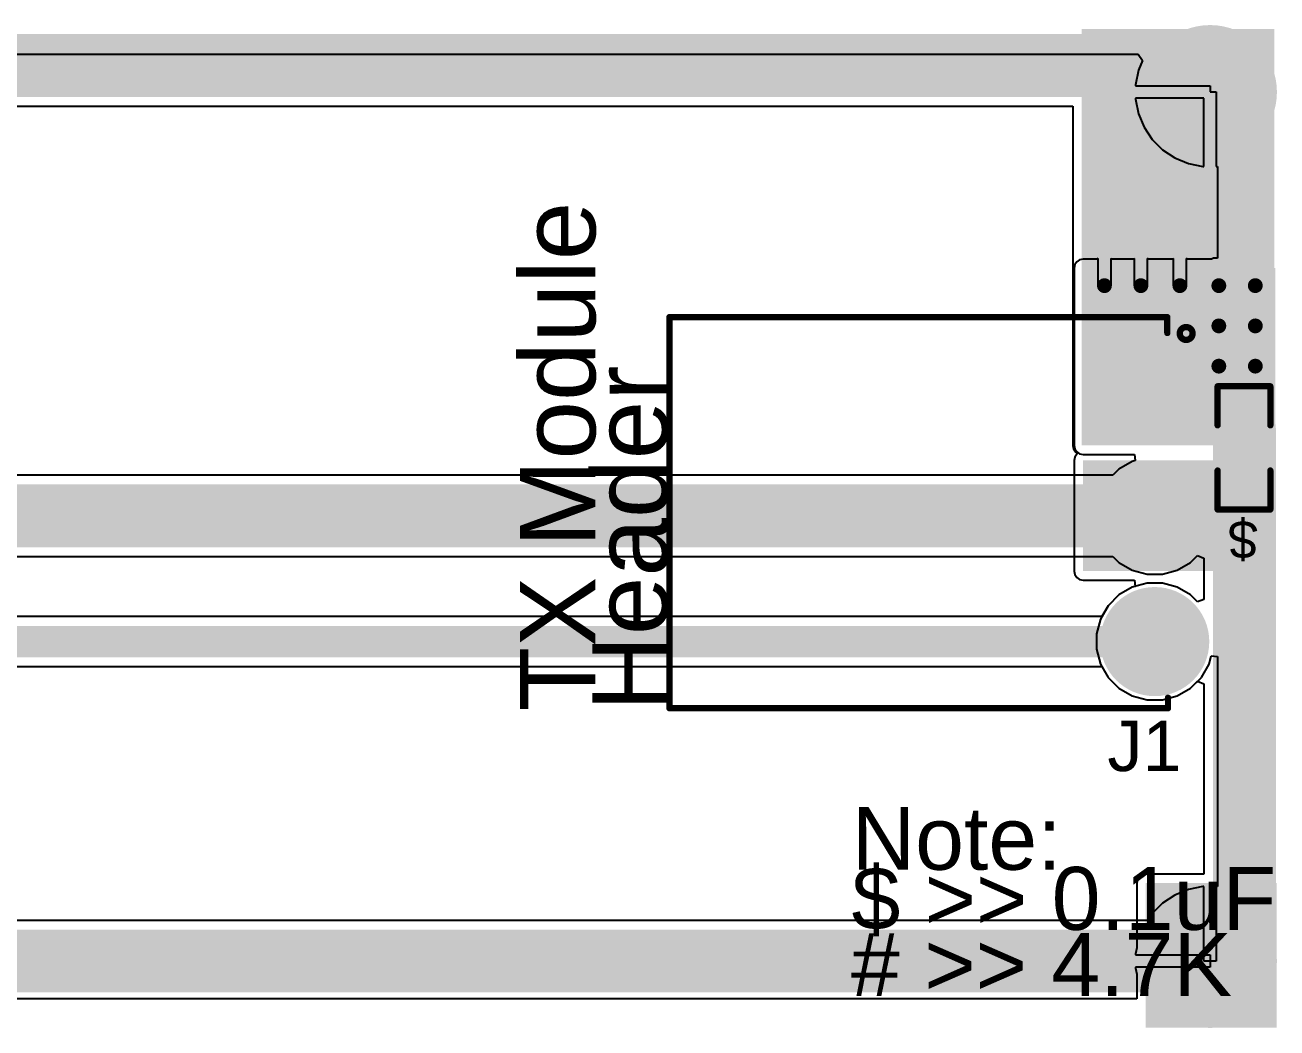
# Model space of a CAD drawing. Header units: millimetres. Extents: x -0.2 to 56.7, y -0.4 to 21.4.
# Drawn here: x 31.46 to 56.75, y -0.41 to 19.84 of the extents above; entities that cross this region are included whole.
import ezdxf

# ---------------------------------------------------------------- set-up
doc = ezdxf.new("R2010")
doc.units = ezdxf.units.MM
for name, color, linetype in [('BottomLayer', 5, 'Continuous'), ('BottomSolder', 6, 'Continuous'), ('MultiLayer', 9, 'Continuous'), ('PadHoleLayer', 156, 'Continuous'), ('TopLayer', 1, 'Continuous'), ('TopOverlay', 2, 'Continuous'), ('TopPaste', 8, 'Continuous'), ('TopSolder', 216, 'Continuous'), ('ViaHoleLayer', 16, 'Continuous')]:
    doc.layers.add(name, color=color, linetype=linetype)
doc.styles.add('Arial', font='', dxfattribs={"height": 0.2})
doc.styles.get('Arial').set_extended_font_data('Arial')

# ---------------------------------------------------------------- blocks, each defined once
blk = doc.blocks.new('DW254W_11_03_85_16')
at = {"layer": 'BottomLayer'}
h = blk.add_hatch(color=5, dxfattribs=at)
edge = h.paths.add_edge_path()
edge.add_arc((0, 0), 1, 0, 360)
h = blk.add_hatch(color=5, dxfattribs=at)
edge = h.paths.add_edge_path()
edge.add_arc((2.54, 0), 1, 0, 360)
h = blk.add_hatch(color=5, dxfattribs=at)
edge = h.paths.add_edge_path()
edge.add_arc((5.08, 0), 1, 0, 360)
at = {"layer": 'BottomSolder'}
h = blk.add_hatch(color=6, dxfattribs=at)
edge = h.paths.add_edge_path()
edge.add_arc((0, 0), 1.102, 0, 360)
h = blk.add_hatch(color=6, dxfattribs=at)
edge = h.paths.add_edge_path()
edge.add_arc((2.54, 0), 1.102, 0, 360)
h = blk.add_hatch(color=6, dxfattribs=at)
edge = h.paths.add_edge_path()
edge.add_arc((5.08, 0), 1.102, 0, 360)
at = {"layer": 'MultiLayer'}
h = blk.add_hatch(color=9, dxfattribs=at)
edge = h.paths.add_edge_path()
edge.add_arc((0, 0), 1, 0, 360)
h = blk.add_hatch(color=9, dxfattribs=at)
edge = h.paths.add_edge_path()
edge.add_arc((2.54, 0), 1, 0, 360)
h = blk.add_hatch(color=9, dxfattribs=at)
edge = h.paths.add_edge_path()
edge.add_arc((5.08, 0), 1, 0, 360)
at = {"layer": 'PadHoleLayer'}
h = blk.add_hatch(color=156, dxfattribs=at)
edge = h.paths.add_edge_path()
edge.add_arc((0, 0), 0.51, 0, 360)
h = blk.add_hatch(color=156, dxfattribs=at)
edge = h.paths.add_edge_path()
edge.add_arc((2.54, 0), 0.51, 0, 360)
h = blk.add_hatch(color=156, dxfattribs=at)
edge = h.paths.add_edge_path()
edge.add_arc((5.08, 0), 0.51, 0, 360)
at = {"layer": 'TopLayer'}
h = blk.add_hatch(color=1, dxfattribs=at)
edge = h.paths.add_edge_path()
edge.add_arc((0, 0), 1, 0, 360)
h = blk.add_hatch(color=1, dxfattribs=at)
edge = h.paths.add_edge_path()
edge.add_arc((2.54, 0), 1, 0, 360)
h = blk.add_hatch(color=1, dxfattribs=at)
edge = h.paths.add_edge_path()
edge.add_arc((5.08, 0), 1, 0, 360)
at = {"layer": 'TopSolder'}
h = blk.add_hatch(color=216, dxfattribs=at)
edge = h.paths.add_edge_path()
edge.add_arc((0, 0), 1.102, 0, 360)
h = blk.add_hatch(color=216, dxfattribs=at)
edge = h.paths.add_edge_path()
edge.add_arc((2.54, 0), 1.102, 0, 360)
h = blk.add_hatch(color=216, dxfattribs=at)
edge = h.paths.add_edge_path()
edge.add_arc((5.08, 0), 1.102, 0, 360)
at = {"layer": 'TopOverlay'}
for points, const_width in [([(-1.013, 0.635, 1), (-1.273, 0.635, 1)], 0.127), ([(-1.304, 0.635, 1), (-1.241, 0.635, 1)], 0.0635), ([(-1.045, 0.635, 1), (-0.982, 0.635, 1)], 0.0635), ([(-1.505, 0.254, 1), (-1.441, 0.254, 1)], 0.0635), ([(-1.505, 0.254, 1), (-1.441, 0.254, 1)], 0.0635), ([(-1.184, 0.254, 1), (-1.121, 0.254, 1)], 0.0635), ([(6.182, 0.268, 1), (6.246, 0.268, 1)], 0.0635), ([(6.394, 0.268, 1), (6.458, 0.268, 1)], 0.0635), ([(6.394, 0.268, 1), (6.458, 0.268, 1)], 0.0635), ([(-1.505, -9.804, 1), (-1.441, -9.804, 1)], 0.0635), ([(-1.505, -9.804, 1), (-1.441, -9.804, 1)], 0.0635), ([(6.394, -9.804, 1), (6.458, -9.804, 1)], 0.0635), ([(6.394, -9.804, 1), (6.458, -9.804, 1)], 0.0635)]:
    blk.add_lwpolyline(points, format="xyb", close=True, dxfattribs=dict(at, const_width=const_width))
at = {"layer": 'TopOverlay', "const_width": 0.127}
for points in [[(-1.153, 0.254), (-1.473, 0.254)], [(-1.473, -9.804), (-1.473, 0.254)], [(6.426, 0.268), (6.214, 0.268)], [(6.426, -9.804), (6.426, 0.268)], [(6.426, -9.804), (-1.473, -9.804)]]:
    blk.add_lwpolyline(points, dxfattribs=at)
blk = doc.blocks.new('C__0603_17')
at = {"layer": 'TopLayer'}
for points in [[(-0.381, 0.445), (-0.381, -0.445), (-1.143, -0.445), (-1.143, 0.445)], [(1.143, 0.445), (1.143, -0.445), (0.381, -0.445), (0.381, 0.445)]]:
    blk.add_hatch(color=1, dxfattribs=at).paths.add_polyline_path(points)
at = {"layer": 'TopPaste'}
for points in [[(-0.381, 0.445), (-0.381, -0.445), (-1.143, -0.445), (-1.143, 0.445)], [(1.143, 0.445), (1.143, -0.445), (0.381, -0.445), (0.381, 0.445)]]:
    blk.add_hatch(color=8, dxfattribs=at).paths.add_polyline_path(points)
at = {"layer": 'TopSolder'}
for points in [[(-0.321, 0.504), (-0.321, -0.504), (-1.203, -0.504), (-1.203, 0.504)], [(1.203, 0.504), (1.203, -0.504), (0.321, -0.504), (0.321, 0.504)]]:
    blk.add_hatch(color=216, dxfattribs=at).paths.add_polyline_path(points)
at = {"layer": 'TopOverlay', "const_width": 0.127}
for points in [[(-1.245, 0.533), (-1.245, -0.533)], [(-1.245, 0.533), (-0.457, 0.533)], [(0.457, 0.533), (1.245, 0.533)], [(1.245, 0.533), (1.245, -0.533)], [(-1.245, -0.533), (-0.457, -0.533)], [(0.457, -0.533), (1.245, -0.533)]]:
    blk.add_lwpolyline(points, dxfattribs=at)
at = {"layer": 'TopOverlay', "const_width": 0.0635}
for points in [[(-1.276, 0.533, 1), (-1.213, 0.533, 1)], [(-1.276, 0.533, 1), (-1.213, 0.533, 1)], [(-0.489, 0.533, 1), (-0.425, 0.533, 1)], [(0.425, 0.533, 1), (0.489, 0.533, 1)], [(1.213, 0.533, 1), (1.276, 0.533, 1)], [(1.213, 0.533, 1), (1.276, 0.533, 1)], [(-1.276, -0.533, 1), (-1.213, -0.533, 1)], [(-1.276, -0.533, 1), (-1.213, -0.533, 1)], [(-0.489, -0.533, 1), (-0.425, -0.533, 1)], [(0.425, -0.533, 1), (0.489, -0.533, 1)], [(1.213, -0.533, 1), (1.276, -0.533, 1)], [(1.213, -0.533, 1), (1.276, -0.533, 1)]]:
    blk.add_lwpolyline(points, format="xyb", close=True, dxfattribs=at)

msp = doc.modelspace()

# ---------------------------------------------------------------- hatches: boundary and pattern name
at = {"layer": 'BottomLayer'}
h = msp.add_hatch(color=5, dxfattribs=at)
edge = h.paths.add_edge_path()
edge.add_arc((55.397, 18.491), 1.25, 0, 360)
for points in [[(56.718, 11.354), (56.718, 14.935), (52.832, 14.935), (52.832, 11.354)], [(56.744, -0.406), (56.744, 2.515), (54.098, 2.515), (54.098, -0.406)]]:
    msp.add_hatch(color=5, dxfattribs=at).paths.add_polyline_path(points)
h = msp.add_hatch(color=5, dxfattribs=at)
edge = h.paths.add_edge_path()
edge.add_arc((53.264, 14.58), 0.3, 0, 360)
h = msp.add_hatch(color=5, dxfattribs=at)
edge = h.paths.add_edge_path()
edge.add_arc((54, 14.58), 0.3, 0, 360)
h = msp.add_hatch(color=5, dxfattribs=at)
edge = h.paths.add_edge_path()
edge.add_arc((54.788, 14.58), 0.3, 0, 360)
h = msp.add_hatch(color=5, dxfattribs=at)
edge = h.paths.add_edge_path()
edge.add_arc((55.575, 14.58), 0.3, 0, 360)
h = msp.add_hatch(color=5, dxfattribs=at)
edge = h.paths.add_edge_path()
edge.add_arc((56.312, 14.58), 0.3, 0, 360)
h = msp.add_hatch(color=5, dxfattribs=at)
edge = h.paths.add_edge_path()
edge.add_arc((55.575, 13.767), 0.3, 0, 360)
h = msp.add_hatch(color=5, dxfattribs=at)
edge = h.paths.add_edge_path()
edge.add_arc((56.312, 13.767), 0.3, 0, 360)
h = msp.add_hatch(color=5, dxfattribs=at)
edge = h.paths.add_edge_path()
edge.add_arc((55.575, 12.954), 0.3, 0, 360)
h = msp.add_hatch(color=5, dxfattribs=at)
edge = h.paths.add_edge_path()
edge.add_arc((56.312, 12.954), 0.3, 0, 360)
h = msp.add_hatch(color=5, dxfattribs=at)
edge = h.paths.add_edge_path()
edge.add_arc((55.397, 0.94), 1.25, 0, 360)
at = {"layer": 'BottomSolder'}
h = msp.add_hatch(color=6, dxfattribs=at)
edge = h.paths.add_edge_path()
edge.add_arc((55.397, 18.491), 1.352, 0, 360)
h = msp.add_hatch(color=6, dxfattribs=at)
edge = h.paths.add_edge_path()
edge.add_arc((53.264, 14.58), 0.402, 0, 360)
h = msp.add_hatch(color=6, dxfattribs=at)
edge = h.paths.add_edge_path()
edge.add_arc((54, 14.58), 0.402, 0, 360)
h = msp.add_hatch(color=6, dxfattribs=at)
edge = h.paths.add_edge_path()
edge.add_arc((54.788, 14.58), 0.402, 0, 360)
h = msp.add_hatch(color=6, dxfattribs=at)
edge = h.paths.add_edge_path()
edge.add_arc((55.575, 14.58), 0.402, 0, 360)
h = msp.add_hatch(color=6, dxfattribs=at)
edge = h.paths.add_edge_path()
edge.add_arc((56.312, 14.58), 0.402, 0, 360)
h = msp.add_hatch(color=6, dxfattribs=at)
edge = h.paths.add_edge_path()
edge.add_arc((55.575, 13.767), 0.402, 0, 360)
h = msp.add_hatch(color=6, dxfattribs=at)
edge = h.paths.add_edge_path()
edge.add_arc((56.312, 13.767), 0.402, 0, 360)
h = msp.add_hatch(color=6, dxfattribs=at)
edge = h.paths.add_edge_path()
edge.add_arc((55.575, 12.954), 0.402, 0, 360)
h = msp.add_hatch(color=6, dxfattribs=at)
edge = h.paths.add_edge_path()
edge.add_arc((56.312, 12.954), 0.402, 0, 360)
h = msp.add_hatch(color=6, dxfattribs=at)
edge = h.paths.add_edge_path()
edge.add_arc((55.397, 0.94), 1.352, 0, 360)
at = {"layer": 'MultiLayer'}
h = msp.add_hatch(color=9, dxfattribs=at)
edge = h.paths.add_edge_path()
edge.add_arc((55.397, 18.491), 1.25, 0, 360)
h = msp.add_hatch(color=9, dxfattribs=at)
edge = h.paths.add_edge_path()
edge.add_arc((55.397, 0.94), 1.25, 0, 360)
at = {"layer": 'PadHoleLayer'}
h = msp.add_hatch(color=156, dxfattribs=at)
edge = h.paths.add_edge_path()
edge.add_arc((55.397, 18.491), 1, 0, 360)
h = msp.add_hatch(color=156, dxfattribs=at)
edge = h.paths.add_edge_path()
edge.add_arc((55.397, 0.94), 1, 0, 360)
at = {"layer": 'TopLayer'}
for points in [[(56.693, 11.354), (56.693, 19.761), (52.807, 19.761), (52.807, 11.354)], [(56.693, 8.814), (56.693, 11.049), (52.832, 11.049), (52.832, 8.814)]]:
    msp.add_hatch(color=1, dxfattribs=at).paths.add_polyline_path(points)
h = msp.add_hatch(color=1, dxfattribs=at)
edge = h.paths.add_edge_path()
edge.add_arc((55.397, 18.491), 1.25, 0, 360)
h = msp.add_hatch(color=1, dxfattribs=at)
edge = h.paths.add_edge_path()
edge.add_arc((53.264, 14.58), 0.3, 0, 360)
h = msp.add_hatch(color=1, dxfattribs=at)
edge = h.paths.add_edge_path()
edge.add_arc((54, 14.58), 0.3, 0, 360)
h = msp.add_hatch(color=1, dxfattribs=at)
edge = h.paths.add_edge_path()
edge.add_arc((54.788, 14.58), 0.3, 0, 360)
h = msp.add_hatch(color=1, dxfattribs=at)
edge = h.paths.add_edge_path()
edge.add_arc((55.575, 14.58), 0.3, 0, 360)
h = msp.add_hatch(color=1, dxfattribs=at)
edge = h.paths.add_edge_path()
edge.add_arc((56.312, 14.58), 0.3, 0, 360)
h = msp.add_hatch(color=1, dxfattribs=at)
edge = h.paths.add_edge_path()
edge.add_arc((55.575, 13.767), 0.3, 0, 360)
h = msp.add_hatch(color=1, dxfattribs=at)
edge = h.paths.add_edge_path()
edge.add_arc((56.312, 13.767), 0.3, 0, 360)
h = msp.add_hatch(color=1, dxfattribs=at)
edge = h.paths.add_edge_path()
edge.add_arc((55.575, 12.954), 0.3, 0, 360)
h = msp.add_hatch(color=1, dxfattribs=at)
edge = h.paths.add_edge_path()
edge.add_arc((56.312, 12.954), 0.3, 0, 360)
h = msp.add_hatch(color=1, dxfattribs=at)
edge = h.paths.add_edge_path()
edge.add_arc((55.397, 0.94), 1.25, 0, 360)
at = {"layer": 'TopSolder'}
h = msp.add_hatch(color=216, dxfattribs=at)
edge = h.paths.add_edge_path()
edge.add_arc((55.397, 18.491), 1.352, 0, 360)
h = msp.add_hatch(color=216, dxfattribs=at)
edge = h.paths.add_edge_path()
edge.add_arc((53.264, 14.58), 0.402, 0, 360)
h = msp.add_hatch(color=216, dxfattribs=at)
edge = h.paths.add_edge_path()
edge.add_arc((54, 14.58), 0.402, 0, 360)
h = msp.add_hatch(color=216, dxfattribs=at)
edge = h.paths.add_edge_path()
edge.add_arc((54.788, 14.58), 0.402, 0, 360)
h = msp.add_hatch(color=216, dxfattribs=at)
edge = h.paths.add_edge_path()
edge.add_arc((55.575, 14.58), 0.402, 0, 360)
h = msp.add_hatch(color=216, dxfattribs=at)
edge = h.paths.add_edge_path()
edge.add_arc((56.312, 14.58), 0.402, 0, 360)
h = msp.add_hatch(color=216, dxfattribs=at)
edge = h.paths.add_edge_path()
edge.add_arc((55.575, 13.767), 0.402, 0, 360)
h = msp.add_hatch(color=216, dxfattribs=at)
edge = h.paths.add_edge_path()
edge.add_arc((56.312, 13.767), 0.402, 0, 360)
h = msp.add_hatch(color=216, dxfattribs=at)
edge = h.paths.add_edge_path()
edge.add_arc((55.575, 12.954), 0.402, 0, 360)
h = msp.add_hatch(color=216, dxfattribs=at)
edge = h.paths.add_edge_path()
edge.add_arc((56.312, 12.954), 0.402, 0, 360)
h = msp.add_hatch(color=216, dxfattribs=at)
edge = h.paths.add_edge_path()
edge.add_arc((55.397, 0.94), 1.352, 0, 360)
at = {"layer": 'ViaHoleLayer'}
h = msp.add_hatch(color=16, dxfattribs=at)
edge = h.paths.add_edge_path()
edge.add_arc((53.264, 14.58), 0.15, 0, 360)
h = msp.add_hatch(color=16, dxfattribs=at)
edge = h.paths.add_edge_path()
edge.add_arc((54, 14.58), 0.15, 0, 360)
h = msp.add_hatch(color=16, dxfattribs=at)
edge = h.paths.add_edge_path()
edge.add_arc((54.788, 14.58), 0.15, 0, 360)
h = msp.add_hatch(color=16, dxfattribs=at)
edge = h.paths.add_edge_path()
edge.add_arc((55.575, 14.58), 0.15, 0, 360)
h = msp.add_hatch(color=16, dxfattribs=at)
edge = h.paths.add_edge_path()
edge.add_arc((56.312, 14.58), 0.15, 0, 360)
h = msp.add_hatch(color=16, dxfattribs=at)
edge = h.paths.add_edge_path()
edge.add_arc((55.575, 13.767), 0.15, 0, 360)
h = msp.add_hatch(color=16, dxfattribs=at)
edge = h.paths.add_edge_path()
edge.add_arc((56.312, 13.767), 0.15, 0, 360)
h = msp.add_hatch(color=16, dxfattribs=at)
edge = h.paths.add_edge_path()
edge.add_arc((55.575, 12.954), 0.15, 0, 360)
h = msp.add_hatch(color=16, dxfattribs=at)
edge = h.paths.add_edge_path()
edge.add_arc((56.312, 12.954), 0.15, 0, 360)

# ---------------------------------------------------------------- linework, layer by layer
at = {"layer": 'BottomLayer'}
for p, q in [((3.899, 19.253), (53.948, 19.253)), ((53.948, 19.253), (54.033, 19.126)), ((54.033, 19.126), (53.951, 18.93)), ((53.951, 18.93), (53.893, 18.639)), ((53.893, 18.639), (53.893, 18.618)), ((53.893, 18.618), (55.397, 18.618)), ((55.397, 18.618), (55.397, 18.491)), ((55.397, 18.491), (55.524, 18.491)), ((55.524, 18.491), (55.524, 16.987)), ((55.27, 18.364), (53.893, 18.364)), ((53.893, 18.364), (53.893, 18.343)), ((53.893, 18.343), (53.951, 18.052)), ((55.27, 16.987), (55.27, 18.364)), ((53.951, 18.052), (54.065, 17.779)), ((54.065, 17.779), (54.229, 17.532)), ((54.229, 17.532), (54.439, 17.323)), ((54.439, 17.323), (54.685, 17.158)), ((54.685, 17.158), (54.959, 17.045)), ((54.959, 17.045), (55.249, 16.987)), ((55.249, 16.987), (55.27, 16.987)), ((55.524, 16.987), (55.546, 16.987)), ((55.546, 16.987), (55.55, 16.984)), ((55.55, 16.984), (55.55, 15.134)), ((52.665, 15.005), (52.651, 14.935)), ((52.651, 14.935), (52.651, 11.354)), ((52.704, 15.063), (52.665, 15.005)), ((52.763, 15.103), (52.704, 15.063)), ((52.832, 15.116), (52.763, 15.103)), ((53.112, 15.116), (52.832, 15.116)), ((53.137, 15.127), (53.112, 15.116)), ((53.137, 14.58), (53.137, 15.127)), ((53.415, 15.116), (53.391, 15.127)), ((53.391, 15.127), (53.391, 14.58)), ((53.849, 15.116), (53.415, 15.116)), ((53.873, 15.127), (53.849, 15.116)), ((53.873, 14.58), (53.873, 15.127)), ((54.152, 15.116), (54.127, 15.127)), ((54.127, 15.127), (54.127, 14.58)), ((54.636, 15.116), (54.152, 15.116)), ((54.661, 15.127), (54.636, 15.116)), ((54.661, 14.58), (54.661, 15.127)), ((54.939, 15.116), (54.915, 15.127)), ((54.915, 15.127), (54.915, 14.58)), ((55.424, 15.116), (54.939, 15.116)), ((55.465, 15.134), (55.424, 15.116)), ((55.55, 15.134), (55.465, 15.134)), ((53.391, 14.58), (53.137, 14.58)), ((54.127, 14.58), (53.873, 14.58)), ((54.915, 14.58), (54.661, 14.58)), ((52.651, 11.354), (52.665, 11.284)), ((52.665, 11.284), (52.704, 11.226)), ((52.704, 11.226), (52.763, 11.186)), ((52.763, 11.186), (52.832, 11.173)), ((52.832, 11.173), (53.87, 11.173)), ((53.87, 11.173), (53.887, 11.046)), ((53.825, 11.029), (53.557, 10.874)), ((53.887, 11.046), (53.825, 11.029)), ((53.434, 10.751), (30.591, 10.751)), ((53.557, 10.874), (53.434, 10.751)), ((30.251, 9.112), (53.434, 9.112)), ((53.434, 9.112), (53.557, 8.989)), ((55.003, 8.989), (55.146, 9.132)), ((55.146, 9.132), (55.273, 9.079)), ((53.557, 8.989), (53.825, 8.834)), ((54.734, 8.834), (55.003, 8.989)), ((55.273, 9.079), (55.273, 8.244)), ((53.825, 8.834), (54.125, 8.754)), ((54.125, 8.754), (54.435, 8.754)), ((54.435, 8.754), (54.734, 8.834)), ((53.825, 8.489), (53.557, 8.334)), ((54.125, 8.569), (53.825, 8.489)), ((54.435, 8.569), (54.125, 8.569)), ((54.734, 8.489), (54.435, 8.569)), ((55.003, 8.334), (54.734, 8.489)), ((53.337, 8.115), (53.211, 7.896)), ((53.557, 8.334), (53.337, 8.115)), ((55.146, 8.191), (55.003, 8.334)), ((55.273, 8.244), (55.146, 8.191)), ((53.211, 7.896), (27.247, 7.896)), ((27.247, 6.886), (53.211, 6.886)), ((53.211, 6.886), (53.337, 6.668)), ((53.337, 6.668), (53.557, 6.449)), ((55.003, 6.449), (55.146, 6.592)), ((55.146, 6.592), (55.273, 6.539)), ((53.557, 6.449), (53.825, 6.294)), ((54.734, 6.294), (55.003, 6.449)), ((55.273, 6.539), (55.273, 2.696)), ((53.825, 6.294), (54.125, 6.214)), ((54.125, 6.214), (54.435, 6.214)), ((54.435, 6.214), (54.734, 6.294)), ((53.93, 2.584), (53.916, 2.515)), ((53.969, 2.643), (53.93, 2.584)), ((54.028, 2.682), (53.969, 2.643)), ((54.098, 2.696), (54.028, 2.682)), ((55.273, 2.696), (54.098, 2.696)), ((53.916, 2.515), (53.916, 1.204)), ((53.916, 1.204), (53.893, 1.088)), ((53.893, 1.088), (53.893, 1.067)), ((53.893, 1.067), (55.397, 1.067)), ((55.397, 1.067), (55.397, 0.813)), ((55.397, 0.813), (53.893, 0.813)), ((53.893, 0.813), (53.893, 0.792)), ((53.893, 0.792), (53.916, 0.676)), ((53.916, 0.676), (53.916, 0.178)), ((53.916, 0.178), (26.357, 0.178))]:
    msp.add_line(p, q, dxfattribs=at)
for points, const_width in [([(54.28, 12.471), (54.864, 13.056)], 1.27), ([(54.864, 13.056), (54.991, 13.056)], 1.27), ([(54.28, 12.471), (54.303, 12.471)], 1.27), ([(56.093, 2.486), (56.093, 11.684)], 1.27), ([(30.251, 9.931), (54.28, 9.931)], 1.27), ([(27.247, 7.391), (54.28, 7.391)], 0.635), ([(55.397, 0.94), (55.633, 1.175)], 1.27)]:
    msp.add_lwpolyline(points, dxfattribs=dict(at, const_width=const_width))
for points, const_width in [([(54.546, 13.056, 1), (55.181, 13.056, 1)], 0.635), ([(54.546, 13.056, 1), (55.181, 13.056, 1)], 0.635), ([(54.674, 13.056, 1), (55.309, 13.056, 1)], 0.635), ([(53.962, 12.471, 1), (54.597, 12.471, 1)], 0.635), ([(53.962, 12.471, 1), (54.597, 12.471, 1)], 0.635), ([(53.986, 12.471, 1), (54.621, 12.471, 1)], 0.635), ([(55.775, 11.684, 1), (56.41, 11.684, 1)], 0.635), ([(53.962, 9.931, 1), (54.597, 9.931, 1)], 0.635), ([(54.121, 7.391, 1), (54.439, 7.391, 1)], 0.318), ([(55.775, 2.486, 1), (56.41, 2.486, 1)], 0.635), ([(55.315, 1.175, 1), (55.95, 1.175, 1)], 0.635), ([(55.08, 0.94, 1), (55.715, 0.94, 1)], 0.635)]:
    msp.add_lwpolyline(points, format="xyb", close=True, dxfattribs=dict(at, const_width=const_width))
at = {"layer": 'TopLayer'}
for p, q in [((26.357, 18.205), (52.625, 18.205)), ((52.625, 18.205), (52.625, 11.354)), ((52.625, 11.354), (52.639, 11.284)), ((52.639, 11.284), (52.678, 11.226)), ((52.704, 11.177), (52.665, 11.118)), ((52.678, 11.226), (52.704, 11.209)), ((52.704, 11.209), (52.704, 11.177)), ((52.665, 11.118), (52.651, 11.049)), ((52.651, 11.049), (52.651, 8.814)), ((52.651, 8.814), (52.665, 8.744)), ((52.665, 8.744), (52.704, 8.686)), ((52.704, 8.686), (52.763, 8.646)), ((52.763, 8.646), (52.832, 8.633)), ((52.832, 8.633), (53.87, 8.633)), ((53.87, 8.633), (53.887, 8.506)), ((53.825, 8.489), (53.557, 8.334)), ((53.887, 8.506), (53.825, 8.489)), ((53.337, 8.115), (53.182, 7.846)), ((53.557, 8.334), (53.337, 8.115)), ((53.182, 7.846), (53.102, 7.546)), ((53.102, 7.546), (53.102, 7.236)), ((53.102, 7.236), (53.182, 6.937)), ((55.377, 6.937), (55.423, 7.106)), ((55.423, 7.106), (55.55, 7.09)), ((55.55, 7.09), (55.55, 2.447)), ((53.182, 6.937), (53.337, 6.668)), ((55.222, 6.668), (55.377, 6.937)), ((53.337, 6.668), (53.557, 6.449)), ((55.003, 6.449), (55.222, 6.668)), ((53.557, 6.449), (53.825, 6.294)), ((54.734, 6.294), (55.003, 6.449)), ((53.825, 6.294), (54.125, 6.214)), ((54.125, 6.214), (54.435, 6.214)), ((54.435, 6.214), (54.734, 6.294)), ((54.959, 2.386), (54.685, 2.273)), ((55.249, 2.444), (54.959, 2.386)), ((55.27, 2.444), (55.249, 2.444)), ((55.27, 0.94), (55.27, 2.444)), ((55.546, 2.444), (55.524, 2.444)), ((55.524, 2.444), (55.524, 0.94)), ((55.55, 2.447), (55.546, 2.444)), ((54.439, 2.108), (54.229, 1.899)), ((54.685, 2.273), (54.439, 2.108)), ((54.229, 1.899), (54.136, 1.76)), ((54.136, 1.76), (29.499, 1.76)), ((55.524, 0.94), (55.27, 0.94))]:
    msp.add_line(p, q, dxfattribs=at)
for points, const_width in [([(24.968, 19.025), (53.746, 19.025)], 1.27), ([(53.746, 19.025), (54.902, 17.869)], 1.27), ([(54.309, 19.075), (54.893, 18.491)], 0.635), ([(54.893, 18.491), (55.397, 18.491)], 0.635), ([(55.397, 17.412), (55.397, 18.491)], 0.635), ([(54.902, 15.557), (54.902, 17.869)], 1.27), ([(55.397, 15.799), (56.083, 15.113)], 0.635), ([(54.28, 12.471), (54.541, 12.21)], 0.635), ([(54.541, 12.21), (55.874, 12.21)], 0.635), ([(55.874, 12.21), (56.02, 12.065)], 0.635), ([(56.02, 12.065), (56.083, 12.065)], 0.635), ([(56.02, 10.477), (56.083, 10.541)], 0.635), ([(54.28, 9.931), (54.649, 9.931)], 0.635), ([(29.159, 0.94), (55.397, 0.94)], 1.27)]:
    msp.add_lwpolyline(points, dxfattribs=dict(at, const_width=const_width))
for points, const_width in [([(53.429, 19.025, 1), (54.064, 19.025, 1)], 0.635), ([(53.429, 19.025, 1), (54.064, 19.025, 1)], 0.635), ([(54.15, 19.075, 1), (54.467, 19.075, 1)], 0.318), ([(54.734, 18.491, 1), (55.051, 18.491, 1)], 0.318), ([(54.734, 18.491, 1), (55.051, 18.491, 1)], 0.318), ([(55.239, 18.491, 1), (55.556, 18.491, 1)], 0.318), ([(55.239, 18.491, 1), (55.556, 18.491, 1)], 0.318), ([(54.585, 17.869, 1), (55.22, 17.869, 1)], 0.635), ([(54.585, 17.869, 1), (55.22, 17.869, 1)], 0.635), ([(55.239, 17.412, 1), (55.556, 17.412, 1)], 0.318), ([(54.585, 15.557, 1), (55.22, 15.557, 1)], 0.635), ([(55.239, 15.799, 1), (55.556, 15.799, 1)], 0.318), ([(55.924, 15.113, 1), (56.242, 15.113, 1)], 0.318), ([(54.121, 12.471, 1), (54.439, 12.471, 1)], 0.318), ([(54.382, 12.21, 1), (54.7, 12.21, 1)], 0.318), ([(54.382, 12.21, 1), (54.7, 12.21, 1)], 0.318), ([(55.716, 12.21, 1), (56.033, 12.21, 1)], 0.318), ([(55.716, 12.21, 1), (56.033, 12.21, 1)], 0.318), ([(55.861, 12.065, 1), (56.178, 12.065, 1)], 0.318), ([(55.861, 12.065, 1), (56.178, 12.065, 1)], 0.318), ([(55.924, 12.065, 1), (56.242, 12.065, 1)], 0.318), ([(55.861, 10.477, 1), (56.178, 10.477, 1)], 0.318), ([(55.924, 10.541, 1), (56.242, 10.541, 1)], 0.318), ([(54.121, 9.931, 1), (54.439, 9.931, 1)], 0.318), ([(54.49, 9.931, 1), (54.808, 9.931, 1)], 0.318), ([(55.08, 0.94, 1), (55.715, 0.94, 1)], 0.635)]:
    msp.add_lwpolyline(points, format="xyb", close=True, dxfattribs=dict(at, const_width=const_width))

# ---------------------------------------------------------------- block references
for name, p, rotation in [('DW254W_11_03_85_16', (54.28, 12.471), 270), ('C__0603_17', (56.083, 11.303), 90)]:
    msp.add_blockref(name, p, dxfattribs=dict(rotation=rotation))

# ---------------------------------------------------------------- texts
at = {"layer": 'TopOverlay', "style": 'Arial'}
for s, height, rotation, p in [('TX Module', 1.524, 90, (42.98, 5.982)), ('Header', 1.524, 90, (44.441, 5.982)), ('$', 0.762, 180, (56.363, 9.83)), ('Note:', 1.27, 360, (48.158, 2.783)), ('$ >> 0.1uF', 1.27, 360, (48.154, 1.569)), ('# >> 4.7K', 1.27, 360, (48.145, 0.236))]:
    msp.add_text(s, height=height, rotation=rotation, dxfattribs=at).set_placement(p)
msp.add_text('J1', height=1.016, dxfattribs=at).set_placement((53.323, 4.775))

doc.saveas('drawing.dxf')
